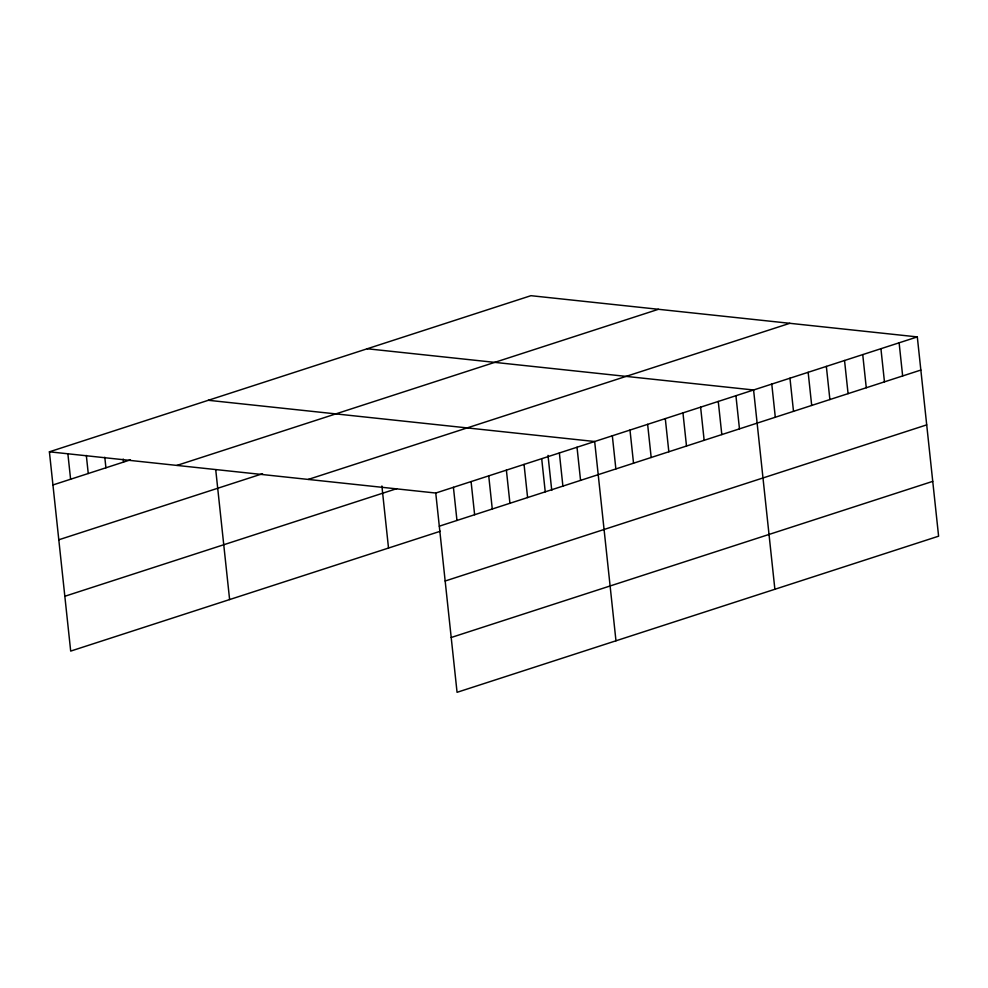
<?xml version="1.0" encoding="UTF-8"?>
<svg xmlns="http://www.w3.org/2000/svg" width="988" height="988" viewBox="0 0 988 988"><rect width="100%" height="100%" fill="white"/><g stroke="black" fill="none" stroke-linecap="round" stroke-linejoin="round"><path stroke-width="1.48" d="M49.4 451.812L530.939 295.684L917.309 336.908L938.6 536.188L457.061 692.316L435.757 493.037L49.4 451.812L70.691 651.092L440.29 531.26M52.944 484.96L130.354 459.865M176.901 465.422L658.44 309.293M58.798 539.781L262.536 473.734M308.256 479.427L789.807 323.311M64.838 596.27L396.645 488.69M435.757 493.037L917.309 336.908M439.302 526.184L920.841 370.055M445.168 581.006L926.707 424.877M451.195 637.495L932.746 481.366M367.215 348.764L753.585 389.988L774.876 589.268M208.307 400.288L594.665 441.513L615.969 640.792M899.117 342.811L902.649 375.959M880.926 348.702L884.458 381.85M862.734 354.606L866.266 387.753M844.542 360.497L848.075 393.644M826.351 366.4L829.883 399.547M808.159 372.303L811.691 405.451M789.968 378.194L793.5 411.341M771.776 384.097L775.308 417.245M735.924 395.719L739.469 428.866M718.264 401.437L721.808 434.584M700.615 407.167L704.148 440.315M682.955 412.885L686.499 446.045M665.295 418.616L668.839 451.763M647.634 424.346L651.178 457.493M629.986 430.064L633.53 463.211M612.325 435.794L615.87 468.942M577.017 447.243L580.561 480.39M559.356 452.961L562.901 486.108M548.007 455.369L551.749 490.394M541.696 458.691L545.24 491.839M524.048 464.409L527.592 497.557M506.387 470.14L509.932 503.287M488.727 475.858L492.271 509.005M471.078 481.588L474.623 514.736M453.418 487.306L456.962 520.466M381.887 485.985L388.519 548.044M215.755 469.992L229.611 599.568M123.241 459.05L123.574 462.063M104.79 457.246L105.914 467.793M86.327 455.431L88.253 473.511M67.863 453.628L70.605 479.242"/></g></svg>
